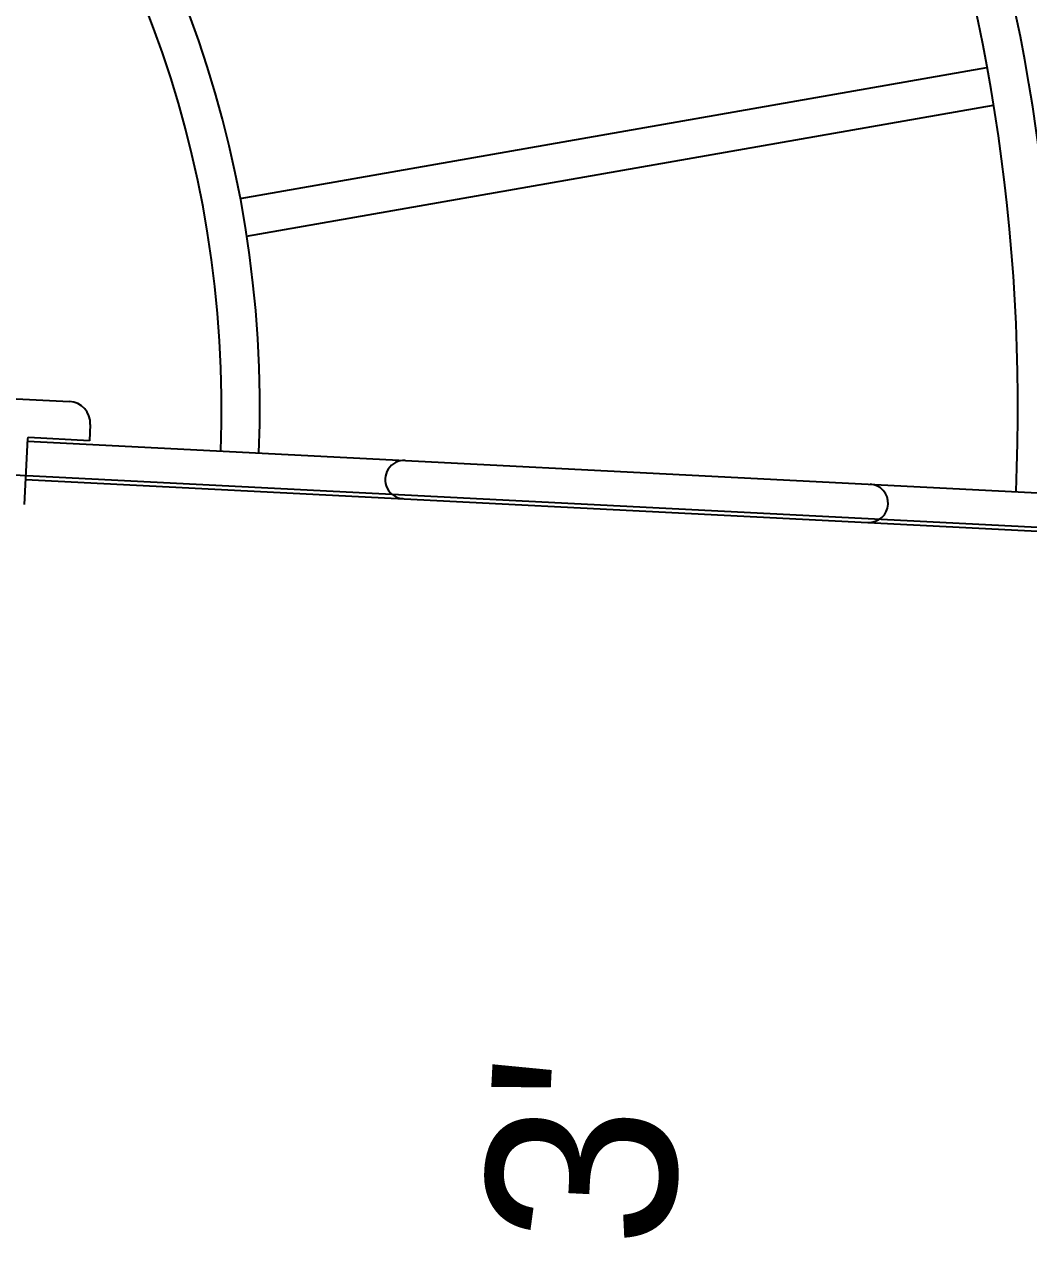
# Model space of a CAD drawing. Header units: feet. Extents: x 10084 to 13321, y 3329 to 8503.
# Drawn here: x 11197.29 to 11200.167, y 5249.607 to 5253.083 of the extents above; entities that cross this region are included whole.
import ezdxf
from ezdxf.enums import TextEntityAlignment as Align

# ---------------------------------------------------------------- set-up
doc = ezdxf.new("R2010")
doc.units = ezdxf.units.FT
doc.header["$LTSCALE"] = 40
doc.header["$MEASUREMENT"] = 0
doc.layers.add('amenity center', color=31, linetype='Continuous')
doc.styles.add('Style-CHAR_FAST_FONT', font='CHAR_FAST_FONT.shx')

msp = doc.modelspace()

# ---------------------------------------------------------------- linework, layer by layer
at = {"layer": 'amenity center', "color": 7, "ltscale": 100}
for p, q in [((11197.9081, 5252.5844), (11200.0472, 5252.959)), ((11197.9266, 5252.4764), (11200.0658, 5252.851)), ((11197.1649, 5252.0154), (11197.4195, 5252.0024)), ((11197.4787, 5251.9368), (11197.4763, 5251.8899)), ((11197.2993, 5251.8965), (11197.2897, 5251.7069)), ((11197.2989, 5251.8888), (11200.7944, 5251.7102)), ((11197.4763, 5251.8899), (11197.302, 5251.8988)), ((11200.8833, 5251.606), (11197.2215, 5251.793)), ((11197.2934, 5251.7793), (11200.7888, 5251.6008))]:
    msp.add_line(p, q, dxfattribs=at)
for centre, radius, start, end in [((11194.7149, 5251.9816), 5.5307, 357.4814, 86.6699), ((11194.7149, 5251.9816), 5.4211, 357.4896, 86.6617), ((11194.7149, 5251.9816), 3.2496, 357.7662, 86.385), ((11194.7149, 5251.9816), 3.14, 357.7903, 86.3609), ((11197.4163, 5251.9399), 0.0625, 357.0756, 87.0756), ((11197.3018, 5251.8964), 0.0025, 87.0756, 177.0756), ((11198.3781, 5251.7788), 0.0548, 87.0756, 267.0756), ((11199.7097, 5251.7108), 0.0548, 267.0756, 87.0756)]:
    msp.add_arc(centre, radius, start, end, dxfattribs=at)

# ---------------------------------------------------------------- texts
at = {"layer": 'amenity center', "color": 7, "style": 'Style-CHAR_FAST_FONT'}
msp.add_text("3'", height=0.54166, rotation=87.0756, dxfattribs=at).set_placement((11199.1599, 5249.8422), align=Align.CENTER)

doc.saveas('drawing.dxf')
